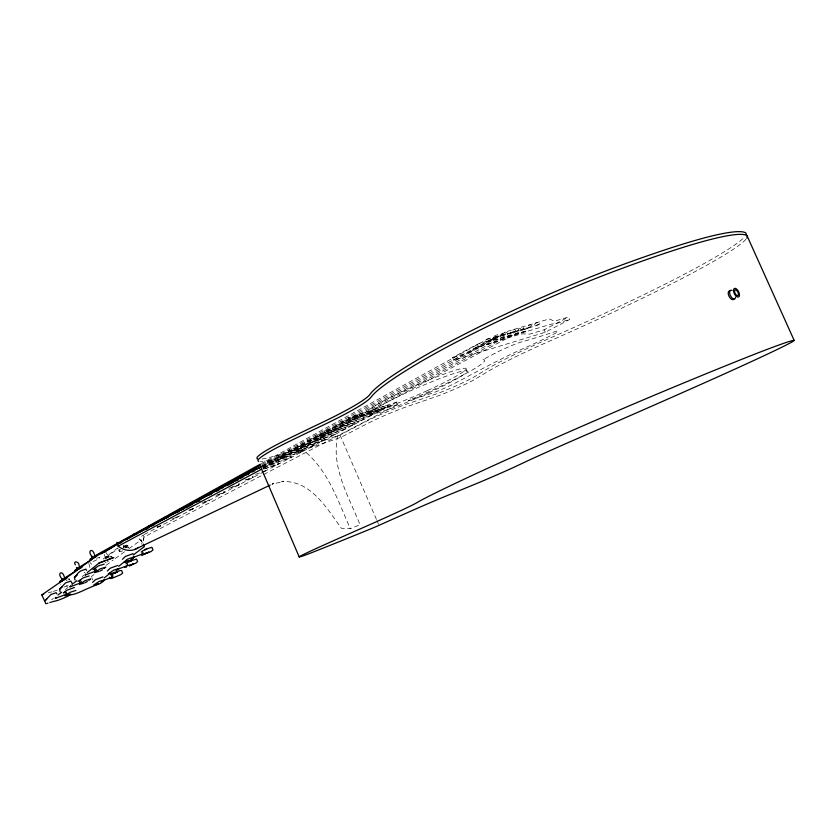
<?xml version="1.0" encoding="UTF-8"?>
<svg xmlns="http://www.w3.org/2000/svg" width="836" height="836" viewBox="0 0 836 836"><rect width="100%" height="100%" fill="white"/><g stroke="black" fill="none" stroke-linecap="round" stroke-linejoin="round"><path stroke-width="0.63" stroke-dasharray="4.18 3.13" d="M124.073 545.939L123.206 545.511M337.681 435.849C330.878 467.491 348.737 496.521 360.044 524.736L350.284 528.645L341.328 528.237C326.562 507.974 310.605 479.854 281.711 481.63L283.467 481.546L272.348 484.065L273.685 483.438L270.153 485.11M143.437 539.868L143.677 537.893L143.322 543.306M106.203 557.999L105.733 557.037L105.723 558.093M267.269 461.796L267.227 463.384L302.527 451.513L302.622 449.946L303.771 450.865L268.408 462.747L267.269 461.796L302.622 449.946M278.242 455.871L278.189 457.47L314.075 445.463L314.169 443.885L315.339 444.794L279.391 456.832L278.242 455.871L314.169 443.885M288.368 450.395L288.315 452.015L324.734 439.872L324.828 438.283L326.009 439.203L289.528 451.356L288.368 450.395L324.828 438.283M297.282 445.588L297.219 447.218L334.086 434.971L334.191 433.361L335.382 434.292L298.452 446.549L297.282 445.588L334.191 433.361M307.376 440.133L307.303 441.774L344.683 429.411L344.787 427.802L346 428.722L308.557 441.094L307.376 440.133L344.787 427.802M315.956 435.493L315.893 437.144L353.68 424.698L353.795 423.068L355.018 423.998L317.157 436.465L315.956 435.493L353.795 423.068M324.64 430.801L324.567 432.473L362.782 419.923L362.385 419.014L363.723 418.303L364.12 419.223L325.852 431.773L324.64 430.801L371.466 415.377L371.581 413.726L372.825 414.656L334.16 427.3L332.937 426.318L332.864 428.001M238.615 483.574L238.553 485.058L228.75 488.423M340.963 421.981L342.196 422.964L381.226 410.257L379.972 409.316L340.963 421.981L340.879 423.674M348.434 417.948L348.351 419.651L387.664 406.881L387.789 405.209L389.053 406.15L349.678 418.93L348.434 417.948L387.789 405.209M263.413 469.09L279.234 463.729L278.116 462.82L278.033 464.356L263.455 469.299M261.898 467.219L291.858 457.104L290.719 456.195L290.635 457.752L263.121 467.042M379.972 409.316L379.857 410.978L332.937 426.318M108.638 556.995L108.074 556.149L107.834 556.964M499.165 335.873C494.902 340.022 489.969 336.741 497.483 334.714C501.799 335.403 495.299 336.908 493.898 338.246M502.269 335.717C504.223 333.763 510.577 332.414 504.599 334.943C497.859 337.514 506.198 329.06 507.494 333.313M510.535 333.25C512.51 331.307 518.79 329.969 512.834 332.488C506.156 335.037 514.453 326.636 515.739 330.857M527.265 328.329L526.743 328.423L531.895 326.05L527.756 328.172L516.7 331.275L263.068 467.334M103.131 559.065L117.552 548.029M105.785 557.643L118.148 548.552M123.289 547.246L124.512 546.441L123.122 546.817M494.703 338.685L505.696 331.871L547.57 319.404C550.673 317.753 552.512 321.933 555.491 320.888L568.501 317.001L569.609 319.509L545.271 332.247L453.77 360.222L452.61 357.568L477.314 344.265L494.703 338.685L469.55 352.165M261.396 463.541L487.743 338.967L494.452 338.11M261.793 464.576L495.131 337.002L502.823 335.623M262.546 465.359L502.426 335.058L511.078 333.156M261.772 466.321L357.097 414.928L396.807 402.085L397.821 404.425L144.095 536.994A21.694 17.128 60.8 0 1 141.43 544.1M262.828 466.352L509.615 333.156L522.897 329.154L523.879 328.517L523.284 327.116L518.268 329.279L519.229 330.722M262.817 468.536L358.142 417.342L397.821 404.425M475.005 348.184L503.094 333.115M453.77 360.222L478.505 346.971L493.198 342.541A26.877 2.581 -24.1 0 0 500.503 339.886A28.905 2.707 -24 0 1 509.239 336.741L549.837 324.535A28.131 2.529 -24.1 0 1 553.651 323.887A25.655 2.309 -24.3 0 0 556.609 323.427L569.609 319.509M263.633 468.097L523.691 329.415L535.218 325.956C546.378 322.905 532.135 320.637 535.218 325.956M486.479 342.112L526.837 330.857L526.137 329.248L524.998 329.07L486.343 339.332L485.747 340.44L486.479 342.112L526.784 330.889M144.252 534.497L263.026 472.225M264.186 471.619L396.807 402.085M452.61 357.568L467.376 353.085A29.25 17.953 61.4 0 0 472.183 350.138A44.057 26.93 63.3 0 1 478.15 346.856L519.01 334.546A42.678 25.268 63.4 0 1 525.645 333.972A27.818 16.26 61.9 0 0 531.1 333.742L544.184 329.771L568.501 317.001M262.128 458.995A95.199 8.433 -23.4 0 0 272.902 456.54A393.965 37.913 -24.3 0 0 298.598 448.848L302.527 447.605A393.965 37.913 -24.3 0 0 318.788 442.275A393.045 37.704 -24.3 0 0 335.664 436.549L340.012 435.044L363.639 422.702A34.767 2.821 -23.5 0 1 409.128 403.245A401.897 37.61 -24.7 0 0 435.984 394.038A28.455 2.32 -23.7 0 0 476.593 375.437A443.55 41.591 -22.6 0 0 484.483 370.63A76.734 6.082 -24 0 1 528.697 347.766A78.981 6.249 -24 0 1 548.792 338.664A270.864 26.47 -24.3 0 0 657.18 288.106A163.919 14.996 -24.4 0 0 729.358 248.585A147.888 13.439 -24.4 0 0 743.549 237.957M105.733 557.037L108.074 556.149M105.973 558.229L108.429 557.351M157.043 526.973L160.585 525.729M157.22 527.088L160.752 525.844M176.02 517.411L178.476 516.554M172.54 518.811L177.431 517.097L177.096 516.293M189.856 509.73L194.736 508.027M188.8 510.284L193.67 508.591L193.315 507.765M217.841 494.63L225.009 492.153L223.954 491.275L223.902 492.738L215.552 495.623M204.297 501.945L210.338 499.844L209.982 499.019M202.009 502.938L209.24 500.419L208.895 499.594M231.102 487.409L239.692 484.462L239.326 483.616M245.157 480.052L253.632 477.147L252.545 476.248L252.472 477.753L245.22 480.24M261.919 471.932L266.684 470.302L266.318 469.445L265.137 470.062L265.503 470.919L254.384 474.712M263.518 467.763L278.116 462.82M261.981 465.882L290.719 456.195M89.88 562.314L91.636 564.269M523.869 328.443L518.686 330.826M539.837 323.731L534.695 326.05M139.821 539.648L141.42 540.882L143.771 545.939M300.709 448.18C327.284 467.617 337.545 499.834 350.284 528.645M105.367 551.791L107.969 555.397M88.825 563.495L90.006 567.665M105.022 556.818L104.218 554.508M144.095 536.994L143.259 535.009A32.385 4.493 -26.1 0 0 141.106 540.035L142.726 543.327M123.718 546.932A5.12 0.711 -25.9 0 1 127.908 545.584L128.639 547.089M123.289 546.336A4.253 0.585 -25.9 0 1 126.832 545.281L127.145 545.971A4.253 0.585 -25.9 0 1 125.034 547.684M118.837 550.172L119.579 551.676M111.292 556.421L111.648 557.163M68.803 578.251L69.524 579.745M91.772 577.76L92.786 579.933M63.933 587.154A16.657 2.205 -25.6 0 0 66.619 585.848L67.653 588.053M544.184 329.771L545.271 332.247M531.895 326.05C531.686 323.333 524.715 326.27 526.743 328.423M477.314 344.265L478.505 346.971M466.007 369.23L467.073 371.665M368.154 411.249L369.209 413.695M357.097 414.928L358.142 417.342M340.012 435.044L376.461 519.47M376.984 520.661L378.53 524.256M745.921 239.284A147.909 13.188 -24.4 0 1 730.497 251.124A163.94 14.714 -24.3 0 1 658.245 290.51A270.885 25.968 -24.3 0 1 549.827 341.004A78.992 6.134 -24 0 0 529.721 350.106A76.745 5.967 -24 0 0 485.486 372.908A443.602 40.807 -22.7 0 1 477.586 377.694A28.455 2.278 -23.7 0 1 436.967 396.285A401.938 36.899 -24.6 0 1 410.121 405.523A34.767 2.769 -23.5 0 0 364.632 424.991L340.983 437.291L336.636 438.806A393.087 36.983 -24.3 0 1 319.77 444.564A394.007 37.202 -24.3 0 1 303.52 449.914L299.601 451.168A394.007 37.202 -24.3 0 1 273.926 458.912A95.21 8.276 -23.4 0 1 260.435 461.629M108.784 557.131A4.211 0.575 -25.8 0 1 110.718 557.173M105.054 559.012A4.211 0.575 -25.8 0 1 105.879 558.532M106.82 558.03A4.211 0.575 -25.8 0 1 107.813 557.56M108.356 561.426A5.058 0.679 -25.8 0 1 107.196 561.938M106.13 562.356A5.058 0.679 -25.8 0 1 105.231 562.649M111.366 556.922A5.058 0.69 -25.8 0 1 112.024 556.776M127.908 545.584A5.12 0.711 -25.9 0 1 125.369 547.643M119.882 550.046A5.12 0.711 -25.9 0 1 119.015 549.691M125.64 547.925A5.12 0.7 -25.9 0 1 127.103 548.552M122.589 550.84A5.12 0.7 -25.9 0 1 120.29 550.757M123.665 547.099A4.253 0.585 -25.9 0 1 127.145 545.971M120.468 549.68A4.253 0.585 -25.9 0 1 119.548 549.649M126.832 545.281A4.253 0.585 -25.9 0 1 123.718 547.434M96.642 558.323A5.225 0.721 -25.7 0 1 99.108 558.364A5.225 0.721 -25.7 0 1 91.657 561.97M68.291 579.776A5.1 0.679 -25.6 0 1 69.315 580.038M60.85 584.134A5.1 0.679 -25.6 0 1 60.422 584.145M66.274 580.518A5.1 0.679 -25.6 0 1 67.371 580.079M84.164 572.66A1.306 0.773 69.9 0 1 84.969 572.629M91.26 576.673A589.474 63.86 -27.9 0 1 93.914 574.604M106.109 565.303A589.474 63.86 -27.9 0 1 113.163 560.057M115.243 558.532A589.474 63.86 -27.9 0 1 126.257 550.537M128.953 548.615A589.474 63.86 -27.9 0 1 141.106 540.035M68.144 585.722A16.459 2.163 -25.7 0 1 66.619 585.848M57.37 590.007A16.657 2.205 -25.6 0 1 52.95 591.574M48.31 592.787A41.831 5.413 -25.4 0 1 52.041 591.836M83.84 575.22A2448.738 378.75 -18.1 0 1 82.106 576.579M67.998 587.468A2448.738 378.75 -18.1 0 1 65.302 589.505M53.41 598.388A2448.738 378.75 -18.1 0 1 51.56 599.746M280.384 457.898L283.968 456.404L280.384 457.898M297.835 452.119L301.368 450.646L297.835 452.119M319.895 438.66L323.511 437.144L319.895 438.66M495.058 353.252L482.508 359.867L483.825 359.731A73.735 6.479 -23.7 0 1 430.874 390.84L408.229 400.705A566.16 54.068 -25.2 0 0 430.226 393.798A27.713 2.299 -23.7 0 0 436.549 391.551A18.528 1.536 -23.7 0 0 451.942 384.706A79.347 6.803 -23.6 0 0 465.725 377.579A227.465 16.741 -24.2 0 1 501.851 358.748A50.129 4.086 -24 0 1 523.096 348.654A53.985 4.692 -24 0 0 545.584 338.204L548.165 336.918A53.985 4.692 -24 0 0 555.407 333.209A15.968 1.359 -24.1 0 0 554.143 331.902A332.853 31.016 -25 0 1 522.343 341.694A20.179 1.766 -24 0 0 495.058 353.252M427.217 390.684L414.875 396.139A53.473 4.692 -23.7 0 1 368.488 411.772A53.473 4.692 -23.7 0 1 403.495 391.049A53.473 4.692 -23.7 0 1 461.357 368.624L465.359 368.174A53.473 4.692 -23.7 0 1 427.217 390.684M428.241 393.045L415.9 398.5A53.483 4.608 -23.7 0 1 369.533 414.207A53.483 4.608 -23.7 0 1 404.593 393.568A53.483 4.608 -23.7 0 1 462.444 371.1L466.436 370.63A53.483 4.608 -23.7 0 1 428.241 393.045"/><path stroke-width="1.25" d="M91.814 556.525C92.974 555.229 92.566 558.856 91.824 556.546M72.136 584.803L72.241 583.434L70.788 581.093L65.542 582.891L59.523 589.244L60.171 591.763M79.012 566.871L79.796 567.226M94.343 555.512L95.158 556.128M62.366 580.383L65.344 578.94M80.183 568.114L79.556 568.114M64.842 578.606L64.55 577.509L64.111 578.157M46.837 598.952L45.039 600.718L50.933 594.49L56.137 592.693L56.848 593.853M92.577 558.093L95.555 556.724M77.999 581.438L83.422 577.728L89.128 575.973M92.984 569.65L98.523 565.857L104.239 564.133M88.992 580.257L90.643 578.972L84.938 580.738L79.514 584.437L84.175 583.047M104.082 568.49L105.775 567.163L100.069 568.898L94.52 572.691L99.191 571.322M101.198 582.295L104.437 579.808L98.962 581.522L93.663 585.116L98.136 583.758M115.964 570.936L119.287 568.386L113.811 570.068L108.387 573.747L110.854 573.162M131.127 559.263L134.544 556.64L126.936 559.42L123.958 562.241M103.549 580.999L100.31 583.486L95.294 585.367M133.655 557.852L130.249 560.475L125.181 562.335M64.571 578.052L74.456 571.876M126.069 539.669L134 535.176M79.462 567.121L89.358 561.081M101.449 553.704L117.939 543.64M121.241 541.623L260.644 465.192M94.781 555.877L260.247 464.179M138.588 532.689L148.923 527.077M153.511 524.58L164.995 518.341M167.284 517.097L178.768 510.869M181.057 509.615L192.531 503.387M194.83 502.133L232.711 481.567M235 480.313L255.659 469.1M138.421 547.402A21.694 17.128 60.8 0 1 118.127 546.232L117.019 542.271L118.21 543.724L261.772 466.321M145.746 529.554L148.045 528.31M176.741 512.823L179.04 511.58M185.926 507.87L192.813 504.15M216.911 491.14L219.21 489.896M227.246 485.559L232.983 482.466M239.869 478.746L243.318 476.886M252.503 471.932L254.792 470.689M118.127 546.232L261.678 469.142M78.03 568.814L79.19 568.25M100.247 570.936L102.389 569.807M85.22 582.661L87.341 581.532M134.586 549.545L270.153 485.11M144.492 549.524L151.943 547.298L152.988 549.879L151.023 551.572L144.011 553.965L148.965 552.147L141.733 555.491M129.214 561.269L136.581 559.075L137.606 561.614L135.693 563.265L128.754 565.638L133.697 563.809L129.664 565.962M107.374 559.932L113.8 557.497L99.066 563.015A2448.738 378.75 -18.1 0 1 87.278 572.503M70.611 594.062L64.915 595.859L70.224 592.243L75.919 590.446M104.866 560.862L99.066 563.015M55.73 598.21L66.243 594.292M103.643 580.33L112.494 577.028M110.028 574.008L115.075 572.137M110.697 574.395L115.619 572.566M117.562 572.033L112.641 573.872L119.705 570.601L121.628 570.528L122.641 573.036L120.781 574.645L111.784 578.428L109.871 578.502L109.37 577.248M70.318 586.736L80.883 582.828M117.343 569.347L127.333 565.658M124.972 561.865L129.016 560.381M127.469 562.461L131.43 561.008M85.324 574.928L95.931 571.04M133.666 557.236L142.58 553.975M142.705 550.746L146.676 549.294M118.21 543.724L121.753 542.47M136.947 534.058L134.586 534.894L133.624 534.005L133.635 535.406M153.918 525.165L150.24 526.461L149.257 525.562L149.257 526.983M167.921 517.39L165.486 518.236L164.483 517.338L164.483 518.78M199.929 500.827L193.952 502.885L192.917 501.976L192.907 503.45M183.763 509.072L180.137 510.336L179.123 509.427L179.113 510.89M211.466 494.17L207.777 495.435L206.732 494.515L206.711 496.009M223.369 487.503L220.944 488.339L219.878 487.409L219.847 488.924M238.051 480.063L233.275 481.693L232.189 480.752L232.157 482.288M248.804 474.043L245.147 475.287L244.049 474.346L244.007 475.903M259.505 468.035L257.101 468.839L255.983 467.899L255.952 469.466M124.616 567.184L126.56 567.111M63.933 593.037L63.421 592.902L66.619 590.383L74.435 587.489M92.65 582.358L95.419 579.703L102.964 576.903M107.342 570.967L110.206 568.229L117.792 565.439M122.443 559.263L125.41 556.431L133.028 553.662M62.042 579.526C63.484 578.836 60.756 577.728 62.031 579.515M94.437 554.425C92.671 547.695 87.299 550.381 91.385 555.898M79.159 565.742C79.326 561.165 72.575 560.339 75.324 564.854M64.257 576.694C62.501 570.1 57.151 572.65 61.247 578.094M86.599 570.351L85.857 569.159L80.559 570.967L78.479 572.629L74.425 577.436L75.041 580.017M143.259 544.435L144.346 546.629A592.285 71.07 -29.1 0 0 133.279 555M117.28 544.226A34.109 4.891 -25.7 0 1 95.764 556.222A2391.138 335.476 -18.1 0 1 41.8 594.887L45.949 603.853M747.029 235.742L794.2 340.471M260.623 466.875L299.183 556.912M143.635 545.563L143.426 544.581M729.974 290.907A4.755 2.268 63.9 0 0 729.337 290.938A4.755 2.456 63.7 0 0 728.929 296.048A4.755 2.456 63.7 0 0 733.224 299.601A4.755 2.268 63.9 0 0 734.06 298.671M735.555 297.177A4.765 2.362 63.8 0 1 732.618 298.431A4.765 2.362 63.8 0 1 729.609 292.746A4.765 2.362 63.8 0 1 732.033 290.51M746.757 238.155A147.909 13.188 -24.4 0 0 746.36 235.271A307.209 27.598 -23.9 0 0 706.702 240.486A306.76 27.504 -23.9 0 0 615.954 270.665A155.684 14.985 -24.2 0 0 522.49 309.863A170.732 16.281 -24.2 0 0 420.968 361.539A262.243 23.941 -24.4 0 0 371.079 397.131A94.687 9.144 -23.2 0 1 365.405 402.074A91.803 8.862 -23.2 0 1 321.641 425.837A354.109 26.25 -23.7 0 0 289.601 441.272A69.754 6.071 -23.3 0 0 258.031 460.218A95.21 8.276 -23.4 0 0 258.7 461.409M257.655 458.974A95.199 8.433 -23.4 0 1 256.976 457.752A69.743 6.186 -23.3 0 1 288.504 438.722A354.077 26.762 -23.7 0 1 320.533 423.256A91.793 9.029 -23.2 0 0 364.256 399.42A94.677 9.321 -23.2 0 0 369.909 394.446A262.222 24.401 -24.4 0 1 419.693 358.623A170.722 16.595 -24.2 0 1 521.152 306.822A155.663 15.267 -24.2 0 1 614.617 267.635A306.728 28.037 -23.9 0 1 705.406 237.612A307.178 28.131 -23.9 0 1 745.148 232.586A147.888 13.439 -24.4 0 1 746.036 234.54M90.915 560.433A5.225 0.731 -25.7 0 1 90.215 560.59M89.807 560.58A5.225 0.731 -25.7 0 1 91.27 559.127A5.225 0.731 -25.7 0 1 95.889 556.786M90.581 560.193A4.347 0.606 -25.7 0 1 94.635 557.476M90.549 559.43A4.347 0.606 -25.7 0 1 92.273 557.716A4.347 0.606 -25.7 0 1 97.551 555.532M74.958 571.772A5.162 0.711 -25.6 0 1 75.951 570.361A5.162 0.711 -25.6 0 1 81.614 567.623M75.658 571.385A4.295 0.585 -25.6 0 1 76.128 570.445A4.295 0.585 -25.6 0 1 80.266 568.292M76.651 570.236A4.295 0.596 -25.6 0 1 76.504 569.212A4.295 0.596 -25.6 0 1 82.513 566.798M59.701 582.65A5.1 0.69 -25.6 0 1 64.351 579.536M65.542 579.014A5.1 0.69 -25.6 0 1 66.64 578.585M60.453 582.274A4.243 0.575 -25.6 0 1 64.33 579.682M61.801 581.125A4.243 0.575 -25.6 0 1 61.028 581.375M60.453 581.511A4.243 0.575 -25.6 0 1 62.031 579.912A4.243 0.575 -25.6 0 1 67.225 577.749M102.703 580.623A1.233 0.742 69.6 0 1 102.347 580.79M111.219 575.596A1.223 0.742 69.6 0 1 112.118 574.823A1.223 0.742 69.6 0 1 112.818 576.568A1.223 0.742 69.6 0 1 111.679 576.735M79.566 581.354A1.275 0.763 69.8 0 1 80.538 580.581A1.275 0.763 69.8 0 1 81.165 582.493A1.275 0.763 69.8 0 1 79.869 582.284M70.6 586.402A1.285 0.752 69.8 0 1 69.701 586.632M70.663 585.848A1.285 0.752 69.8 0 1 70.663 586.14M126.048 563.924A1.244 0.763 69.8 0 1 127.03 563.464A1.244 0.763 69.8 0 1 127.689 565.094A1.244 0.763 69.8 0 1 126.706 565.544M117.698 568.783A1.244 0.763 69.8 0 1 117.51 569.232M141.274 552.22A1.254 0.784 69.9 0 1 142.277 551.75A1.254 0.784 69.9 0 1 142.946 553.39A1.254 0.784 69.9 0 1 141.942 553.86M65.02 592.285A1.254 0.742 69.7 0 1 66.096 592.264A1.254 0.742 69.7 0 1 66.514 593.968A1.254 0.742 69.7 0 1 65.427 593.999M56.064 597.343A1.264 0.742 69.7 0 1 55.124 598.106M94.635 569.88A1.296 0.784 69.9 0 1 95.44 568.668A1.296 0.784 69.9 0 1 96.244 570.622A1.296 0.784 69.9 0 1 94.896 570.497M85.68 574.018A1.306 0.773 69.9 0 1 84.906 574.938M41.8 594.887A41.831 5.413 -25.4 0 1 43.796 594.197M97.06 583.915A592.285 71.07 -29.1 0 0 95.325 585.367A40.232 5.674 -26.6 0 0 81.667 591.271A16.438 2.403 -26.6 0 1 70.736 594.689M104.239 577.948A592.285 71.07 -29.1 0 1 108.952 574.102M118.681 566.327A592.285 71.07 -29.1 0 1 124.543 561.74M76.87 580.654A2448.738 378.75 -18.1 0 1 73.349 583.371M61.676 592.233A2448.738 378.75 -18.1 0 1 58.018 594.971M46.962 603.498A41.779 5.998 -26.3 0 1 47.955 603.164M49.846 602.537A41.779 5.998 -26.3 0 1 50.745 602.254M51.623 601.993A41.779 5.998 -26.3 0 1 56.2 600.823A16.636 2.445 -26.5 0 0 70.736 594.689M76.525 567.654C76.849 569.985 78.061 566.923 76.525 567.654M75.574 576.15L74.425 577.436L77.205 574.687L75.574 576.15M60.673 587.959L59.523 589.244L62.261 586.538L60.673 587.959M403.36 514.474L374.789 527.202A394.717 8.83 -23.5 0 1 358.278 533.953A395.637 8.883 -23.5 0 1 342.426 540.38L338.611 541.916A395.637 8.883 -23.5 0 1 313.772 551.833A95.555 1.975 -23.3 0 1 299.361 556.713A70.005 1.453 -23.3 0 1 332.529 541.153A355.227 6.26 -23.4 0 1 365.144 526.722A92.169 2.111 -23.3 0 0 410.445 506.031A95.064 2.184 -23.3 0 0 416.84 502.687A263.288 5.716 -23.6 0 1 470.887 476.039A171.432 3.887 -23.5 0 1 575.105 429.255A156.322 3.574 -23.5 0 1 668.685 389.2A307.93 6.563 -23.4 0 1 757.27 353.179A308.39 6.583 -23.4 0 1 793.677 340.336A148.474 3.145 -23.6 0 1 775.15 350.462A164.577 3.511 -23.5 0 1 700.265 384.696A272.013 6.197 -23.5 0 1 590.373 432.923A79.253 1.463 -23.5 0 0 570.079 441.774A76.996 1.421 -23.5 0 0 524.632 462.235A445.379 9.739 -23.1 0 1 516.314 466.154A28.549 0.543 -23.4 0 1 475.256 484.096A403.61 8.809 -23.6 0 1 448.963 494.86A34.882 0.658 -23.4 0 0 403.36 514.474M733.559 291.189A4.776 2.362 63.8 0 0 738.449 297.062A4.776 2.362 63.8 0 0 737.467 289.904A4.776 2.362 63.8 0 0 733.559 291.189M734.562 291.712A3.135 1.547 63.8 0 0 737.78 295.568A3.135 1.547 63.8 0 0 737.133 290.865A3.135 1.547 63.8 0 0 734.562 291.712"/></g></svg>
